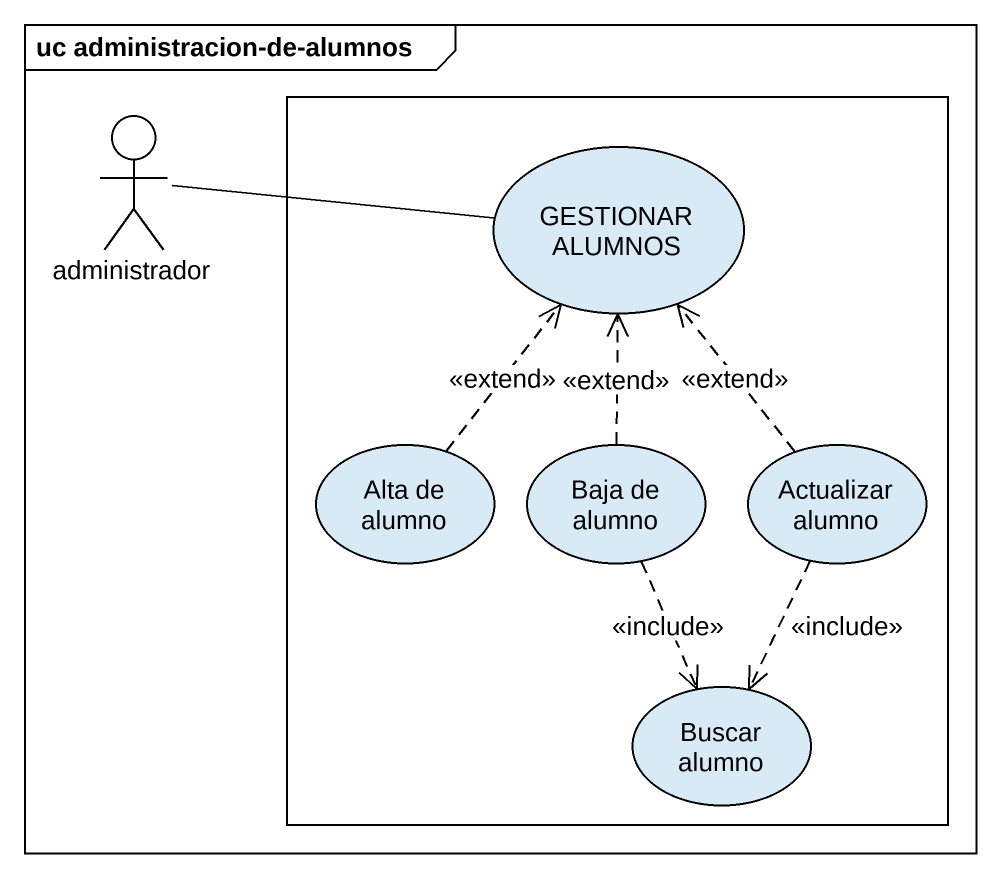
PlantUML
@startuml
mainframe uc administracion-de-alumnos
actor administrador
rectangle " " as rectangle1 {
  usecase "GESTIONAR ALUMNOS" as GESTIONAR_ALUMNOS
  usecase "Alta de alumno" as Alta_de_alumno
  usecase "Baja de alumno" as Baja_de_alumno
  usecase "Actualizar alumno" as Actualizar_alumno
  usecase "Buscar alumno" as Buscar_alumno
}
administrador -right- GESTIONAR_ALUMNOS
Alta_de_alumno .up.> GESTIONAR_ALUMNOS : <<extend>>
Baja_de_alumno .up.> GESTIONAR_ALUMNOS : <<extend>>
Baja_de_alumno ..> Buscar_alumno : <<include>>
Actualizar_alumno .up.> GESTIONAR_ALUMNOS : <<extend>>
Actualizar_alumno ..> Buscar_alumno : <<include>>
@enduml
